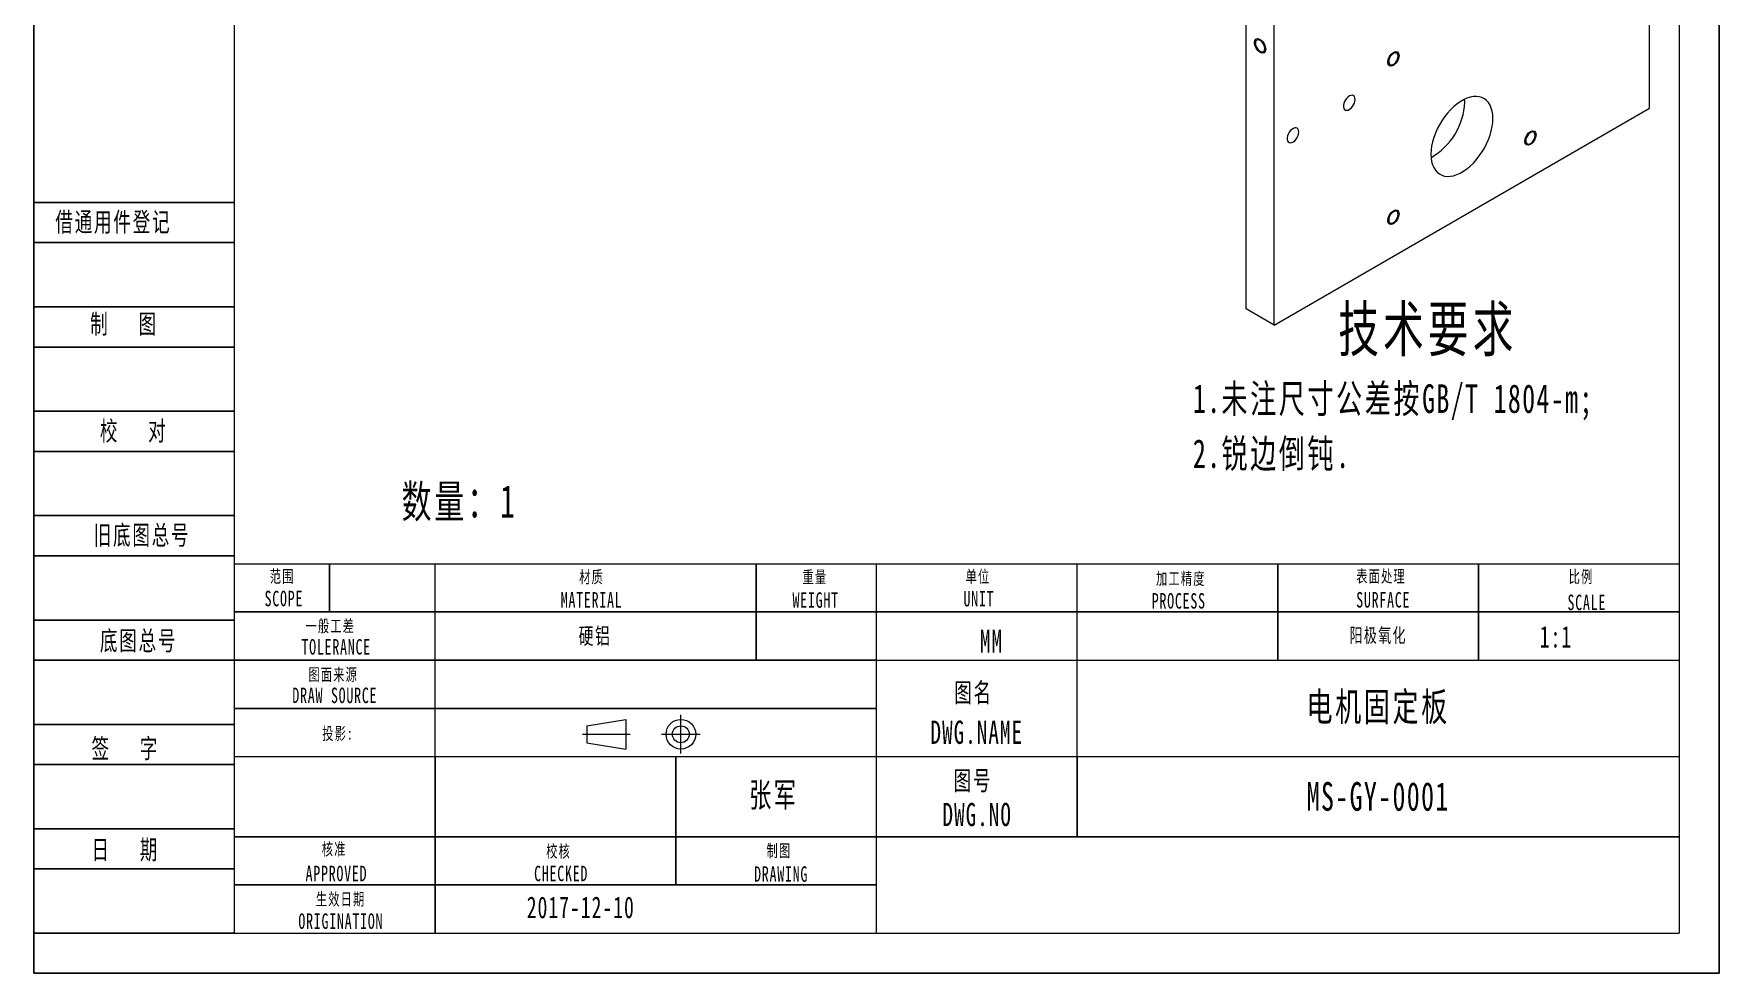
# Model space of a CAD drawing. Header units: millimetres. Extents: x 0 to 2705, y -2 to 898.
# Drawn here: x 0 to 635, y 0 to 354 of the extents above; entities that cross this region are included whole.
import ezdxf

# ---------------------------------------------------------------- set-up
doc = ezdxf.new("R2010")
doc.units = ezdxf.units.MM
doc.linetypes.add('AD_LTYPE3 0 mm', pattern=[16, 11, -1, 1, -1, 1, -1])
for name, color, linetype, lineweight in [('ACAD0', 7, 'Continuous', 0), ('ACADA-定位3-标高', 171, 'Continuous', 0), ('ACADA-构件3-柱砼', 9, 'Continuous', 0), ('ACADA-构件8-屋面', 7, 'Continuous', 0), ('尺寸线层', 3, 'Continuous', 18)]:
    doc.layers.add(name, color=color, linetype=linetype, lineweight=lineweight)
doc.styles.add('标准', font='', dxfattribs={"width": 0.667})
doc.styles.get('标准').set_extended_font_data('宋体')

msp = doc.modelspace()

# ---------------------------------------------------------------- linework, layer by layer
at = {"layer": 'ACAD0', "linetype": 'Continuous', "lineweight": 0}
for p, q in [((75.59, 15.12), (75.59, 882.92)), ((619.86, 882.92), (619.86, 15.12)), ((75.59, 154.21), (619.86, 154.21)), ((151.19, 81.64), (151.19, 154.21)), ((317.49, 15.12), (317.49, 154.21)), ((393.08, 81.64), (393.08, 154.21)), ((317.49, 117.92), (619.86, 117.92)), ((75.59, 81.64), (619.86, 81.64)), ((75.59, 15.12), (619.86, 15.12))]:
    msp.add_line(p, q, dxfattribs=at)
at = {"layer": 'ACAD0', "color": 7, "linetype": 'Continuous', "lineweight": 15}
for p, q in [((608.73, 325.78), (608.73, 489.09)), ((456.7, 250.27), (456.7, 413.58)), ((467.31, 244.14), (467.31, 407.45)), ((467.31, 244.14), (608.73, 325.78)), ((539.08, 328.03), (539.03, 329.18)), ((467.31, 244.14), (456.7, 250.27))]:
    msp.add_line(p, q, dxfattribs=at)
at = {"layer": 'ACAD0', "color": 7, "linetype": 'Continuous', "lineweight": 0}
for points in [[(464.13, 348.05), (463.96, 347.2), (463.5, 346.67), (462.82, 346.54), (462, 346.82), (461.19, 347.48), (460.5, 348.41), (460.04, 349.47), (459.88, 350.5), (460.04, 351.34), (460.5, 351.87), (461.19, 352), (462, 351.72), (462.82, 351.07), (463.5, 350.14), (463.96, 349.08), (464.13, 348.05)], [(512.21, 341.92), (511.4, 341.64), (510.71, 341.77), (510.25, 342.3), (510.09, 343.15), (510.25, 344.18), (510.71, 345.24), (511.4, 346.16), (512.21, 346.82), (513.02, 347.1), (513.71, 346.97), (514.17, 346.44), (514.33, 345.59), (514.17, 344.56), (513.71, 343.5), (513.02, 342.58), (512.21, 341.92)], [(563.83, 312.11), (563.02, 311.83), (562.33, 311.96), (561.87, 312.49), (561.71, 313.34), (561.87, 314.37), (562.33, 315.43), (563.02, 316.36), (563.83, 317.01), (564.64, 317.29), (565.33, 317.16), (565.79, 316.63), (565.95, 315.79), (565.79, 314.76), (565.33, 313.7), (564.64, 312.77), (563.83, 312.11)], [(512.21, 282.31), (511.4, 282.03), (510.71, 282.16), (510.25, 282.69), (510.09, 283.54), (510.25, 284.57), (510.71, 285.63), (511.4, 286.56), (512.21, 287.21), (513.02, 287.49), (513.71, 287.36), (514.17, 286.83), (514.33, 285.99), (514.17, 284.96), (513.71, 283.9), (513.02, 282.97), (512.21, 282.31)]]:
    msp.add_lwpolyline(points, dxfattribs=at)
at = {"layer": 'ACAD0', "color": 7, "linetype": 'Continuous', "lineweight": 15}
for points in [[(463.77, 348.25), (463.7, 348.87), (463.49, 349.52), (463.16, 350.15), (462.74, 350.71), (462.26, 351.15), (461.75, 351.44), (461.27, 351.55), (460.85, 351.48), (460.52, 351.24), (460.31, 350.83), (460.24, 350.29), (460.31, 349.68), (460.52, 349.03), (460.85, 348.4), (461.27, 347.84), (461.75, 347.4), (462.26, 347.11), (462.74, 346.99), (463.16, 347.06), (463.49, 347.31), (463.7, 347.72), (463.77, 348.25)], [(513.98, 345.39), (513.9, 345.92), (513.7, 346.33), (513.37, 346.58), (512.94, 346.65), (512.46, 346.54), (511.96, 346.25), (511.47, 345.8), (511.05, 345.24), (510.72, 344.62), (510.51, 343.97), (510.44, 343.35), (510.51, 342.82), (510.72, 342.41), (511.05, 342.16), (511.47, 342.09), (511.96, 342.2), (512.46, 342.49), (512.94, 342.94), (513.37, 343.5), (513.7, 344.12), (513.9, 344.77), (513.98, 345.39)], [(497.78, 329.1), (497.71, 329.69), (497.51, 330.16), (497.19, 330.49), (496.77, 330.65), (496.27, 330.64), (495.73, 330.44), (495.18, 330.09), (494.66, 329.59), (494.19, 328.98), (493.82, 328.3), (493.55, 327.59), (493.42, 326.9), (493.42, 326.26), (493.55, 325.73), (493.82, 325.32), (494.19, 325.08), (494.66, 325.01), (495.18, 325.11), (495.73, 325.39), (496.27, 325.82), (496.77, 326.38), (497.19, 327.03), (497.51, 327.73), (497.71, 328.43), (497.78, 329.1)], [(549.69, 321.91), (549.62, 323.33), (549.41, 324.65), (549.07, 325.86), (548.61, 326.95), (548.01, 327.89), (547.31, 328.69), (546.49, 329.33), (545.57, 329.81), (544.57, 330.11), (543.48, 330.23), (542.34, 330.19), (541.14, 329.96), (539.91, 329.56), (538.65, 328.99), (537.39, 328.26), (536.13, 327.38), (534.9, 326.36), (533.7, 325.2), (532.55, 323.92), (531.47, 322.55), (530.46, 321.08), (529.55, 319.55), (528.73, 317.97), (528.02, 316.35), (527.43, 314.72), (526.96, 313.1), (526.62, 311.49), (526.42, 309.94), (526.35, 308.44), (526.42, 307.02), (526.62, 305.7), (526.96, 304.49), (527.43, 303.41), (528.02, 302.46), (528.73, 301.66), (529.55, 301.02), (530.46, 300.55), (531.47, 300.25), (532.55, 300.12), (533.7, 300.17), (534.9, 300.39), (536.13, 300.79), (537.39, 301.36), (538.65, 302.09), (539.91, 302.97), (541.14, 304), (542.34, 305.15), (543.48, 306.43), (544.57, 307.8), (545.57, 309.27), (546.49, 310.8), (547.31, 312.38), (548.01, 314), (548.61, 315.63), (549.07, 317.26), (549.41, 318.86), (549.62, 320.42), (549.69, 321.91)], [(476.57, 316.86), (476.5, 317.45), (476.3, 317.92), (475.98, 318.25), (475.55, 318.41), (475.06, 318.39), (474.52, 318.2), (473.97, 317.84), (473.44, 317.34), (472.98, 316.73), (472.6, 316.05), (472.34, 315.35), (472.2, 314.65), (472.2, 314.02), (472.34, 313.48), (472.6, 313.08), (472.98, 312.83), (473.44, 312.76), (473.97, 312.87), (474.52, 313.14), (475.06, 313.57), (475.55, 314.13), (475.98, 314.78), (476.3, 315.48), (476.5, 316.19), (476.57, 316.86)], [(565.59, 315.58), (565.52, 316.12), (565.31, 316.52), (564.98, 316.77), (564.56, 316.84), (564.08, 316.73), (563.58, 316.44), (563.09, 315.99), (562.67, 315.44), (562.34, 314.81), (562.13, 314.16), (562.06, 313.54), (562.13, 313.01), (562.34, 312.6), (562.67, 312.35), (563.09, 312.28), (563.58, 312.4), (564.08, 312.69), (564.56, 313.13), (564.98, 313.69), (565.31, 314.32), (565.52, 314.97), (565.59, 315.58)], [(513.98, 285.78), (513.9, 286.32), (513.7, 286.72), (513.37, 286.97), (512.94, 287.04), (512.46, 286.93), (511.96, 286.64), (511.47, 286.2), (511.05, 285.64), (510.72, 285.01), (510.51, 284.36), (510.44, 283.74), (510.51, 283.21), (510.72, 282.8), (511.05, 282.55), (511.47, 282.48), (511.96, 282.6), (512.46, 282.89), (512.94, 283.33), (513.37, 283.89), (513.7, 284.52), (513.9, 285.17), (513.98, 285.78)]]:
    msp.add_lwpolyline(points, dxfattribs=at)
msp.add_arc((514.2, 329), 24.9, 299.32794, 357.78595, dxfattribs=at)
at = {"layer": 'ACADA-构件3-柱砼', "linetype": 'ByBlock', "lineweight": -2, "ltscale": 0.2}
for p, q in [((0, 0), (0, 898.04)), ((634.98, 898.04), (634.98, 0)), ((634.98, 0), (634.98, 898.04)), ((75.59, 290.28), (0, 290.28)), ((75.59, 275.16), (0, 275.16)), ((75.59, 250.97), (0, 250.97)), ((75.59, 235.85), (0, 235.85)), ((75.59, 211.66), (0, 211.66)), ((75.59, 196.54), (0, 196.54)), ((75.59, 172.35), (0, 172.35)), ((75.59, 157.23), (0, 157.23)), ((111.46, 154.24), (111.46, 136.07)), ((272.13, 117.92), (272.13, 154.21)), ((468.67, 117.92), (468.67, 154.21)), ((544.27, 117.92), (544.27, 154.21)), ((75.59, 136.07), (619.86, 136.07)), ((75.59, 133.04), (0, 133.04)), ((75.59, 117.92), (0, 117.92)), ((75.59, 117.92), (317.49, 117.92)), ((75.59, 99.78), (317.49, 99.78)), ((75.59, 93.73), (0, 93.73)), ((75.59, 78.62), (0, 78.62)), ((151.19, 81.64), (151.19, 15.12)), ((241.9, 33.26), (241.9, 81.64)), ((393.08, 81.64), (393.08, 51.4)), ((75.59, 54.43), (0, 54.43)), ((317.49, 51.4), (75.59, 51.4)), ((317.49, 51.4), (619.86, 51.4)), ((75.59, 39.31), (0, 39.31)), ((75.59, 33.26), (317.49, 33.26)), ((75.59, 15.12), (0, 15.12)), ((634.98, 0), (0, 0))]:
    msp.add_line(p, q, dxfattribs=at)
at = {"layer": 'ACADA-构件8-屋面', "linetype": 'Continuous', "lineweight": 18}
for p, q in [((208.43, 93.19), (223, 95.6)), ((223, 95.6), (223, 84.44)), ((243.8, 82.74), (243.8, 97.3)), ((206.73, 90.02), (224.7, 90.02)), ((208.43, 93.19), (208.43, 86.85)), ((236.52, 90.02), (251.08, 90.02)), ((208.43, 86.85), (223, 84.44))]:
    msp.add_line(p, q, dxfattribs=at)
for radius in [5.58, 3.17]:
    msp.add_circle((243.8, 90.02), radius, dxfattribs=at)

# ---------------------------------------------------------------- texts
at = {"layer": 'ACADA-定位3-标高', "linetype": 'Continuous', "lineweight": 18, "line_spacing_factor": 1.15057, "style": '标准'}
for s, insert, char_height, width, attachment_point in [('\\T1.1;数量：1', (138.6, 170.13), 12.343, 62.3242, 7), ('\\T1.1;电机固定板', (506.47, 99.78), 10.7888, 226.7775, 5), ('\\T1.1;MS-GY-0001', (506.47, 66.52), 10.7888, 226.7775, 5), ('\\T1.1;2017-12-10', (185.73, 20.63), 8.1581, 62.6768, 7)]:
    msp.add_mtext(s, dxfattribs=dict(at, insert=insert, char_height=char_height, width=width, attachment_point=attachment_point))
at = {"layer": 'ACADA-定位3-标高', "linetype": 'AD_LTYPE3 0 mm', "lineweight": 0, "insert": (567.34, 122.54), "char_height": 8.155, "width": 17.3889, "attachment_point": 7, "line_spacing_factor": 1.15057, "style": '标准'}
msp.add_mtext('\\T1.1;1:1', dxfattribs=at)
at = {"layer": 'ACADA-构件8-屋面', "linetype": 'Continuous', "lineweight": 18, "line_spacing_factor": 1.15057, "style": '标准'}
for s, insert, char_height, width, attachment_point in [('\\T1.1;借通用件登记', (8.15, 286.58), 7.2817, 68.7052, 1), ('\\T1.1;制   图', (21.27, 248.2), 7.2817, 39.9865, 1), ('\\T1.1;校   对', (24.93, 207.91), 7.2817, 39.9865, 1), ('\\T1.1;旧底图总号', (22.59, 168.67), 7.2817, 114.0607, 1), ('\\T1.1;范围', (93.6, 149.23), 4.66, 14.7045, 5), ('\\T1.1;单位', (355.69, 149.18), 4.66, 20.9035, 5), ('\\T1.1;表面处理', (507.54, 149.29), 4.66, 29.415, 5), ('\\T1.1;材质', (210.15, 149.03), 4.66, 24.0031, 5), ('\\T1.1;重量', (294.28, 149.05), 4.66, 27.1026, 5), ('\\T1.1;加工精度', (432.12, 148.41), 4.66, 29.415, 5), ('\\T1.1;比例', (582.9, 149.1), 4.66, 26.706, 5), ('\\T1.1;SCOPE', (94.23, 141.09), 5.8253, 16.7941, 5), ('\\T1.1;MATERIAL', (210.16, 140.63), 5.8253, 24.6273, 5), ('\\T1.1;WEIGHT', (294.56, 140.52), 5.8253, 24.4645, 5), ('\\T1.1;UNIT', (356.05, 141.05), 5.825, 17.6142, 5), ('\\T1.1;PROCESS', (431.35, 140.21), 5.8253, 23.4816, 5), ('\\T1.1;SURFACE', (508.36, 140.62), 5.8253, 23.3188, 5), ('\\T1.1;SCALE', (585.05, 139.63), 5.8253, 24.2143, 5), ('\\T1.1;一般工差', (111.72, 130.55), 4.66, 32.5145, 5), ('\\T1.1;底图总号', (24.93, 128.9), 7.282, 39.9865, 1), ('\\T1.1;   MM', (354.27, 125.09), 8.738, 35.7494, 5), ('\\T1.1;TOLERANCE', (113.93, 122.9), 5.8253, 29.5178, 5), ('\\T1.1;图面来源', (112.82, 112.24), 4.66, 38.7136, 5), ('\\T1.1;图名', (354.05, 105.33), 7.282, 22.0567, 5), ('\\T1.1;签   字', (21.76, 88.31), 7.2817, 39.9865, 1), ('\\T1.1;投影:', (114.52, 90.05), 4.66, 174.2608, 5), ('\\T1.1;图号', (353.84, 72.19), 7.282, 36.0046, 5), ('\\T1.1;张军', (278.74, 66.66), 9.235, 120.948, 5), ('\\T1.1;日   期', (21.76, 50.21), 7.2817, 39.9865, 1), ('\\T1.1;核准', (113.17, 46.52), 4.66, 27.1026, 5), ('\\T1.1;校核', (197.73, 45.72), 4.66, 24.0031, 5), ('\\T1.1;制图', (280.73, 45.92), 4.66, 30.2021, 5), ('\\T1.1;APPROVED', (114.03, 37.54), 5.8253, 27.2324, 5), ('\\T1.1;CHECKED', (198.67, 37.54), 5.8253, 23.4816, 5), ('\\T1.1;DRAWING', (281.55, 37.34), 5.8253, 22.6675, 5), ('\\T1.1;生效日期', (115.62, 27.66), 4.66, 38.7136, 5), ('\\T1.1;ORIGINATION', (115.68, 19.58), 5.8253, 32.9189, 5)]:
    msp.add_mtext(s, dxfattribs=dict(at, insert=insert, char_height=char_height, width=width, attachment_point=attachment_point))
at = {"layer": '尺寸线层', "linetype": 'Continuous', "lineweight": 18, "line_spacing_factor": 1.15057, "style": '标准'}
for s, insert, char_height, width, attachment_point in [('\\T1.1;技术要求', (491.44, 251.08), 16.86, 116.357, 1), ('\\T1.1;1.未注尺寸公差按GB/T 1804-m;\\P2.锐边倒钝.', (436.67, 221.81), 10.7888, 206.3231, 1), ('\\T1.1;硬铝', (211.44, 126.71), 6.157, 64.8512, 5), ('\\T1.1;阳极氧化', (506.47, 127), 5.394, 75.5925, 5), ('\\T1.1;DRAW SOURCE', (113.41, 104.62), 5.8253, 75.5406, 5), ('\\T1.1;DWG.NAME', (355.28, 90.71), 8.738, 75.5925, 5), ('\\T1.1;DWG.NO', (355.44, 59.73), 8.738, 75.9174, 5)]:
    msp.add_mtext(s, dxfattribs=dict(at, insert=insert, char_height=char_height, width=width, attachment_point=attachment_point))

doc.saveas('drawing.dxf')
